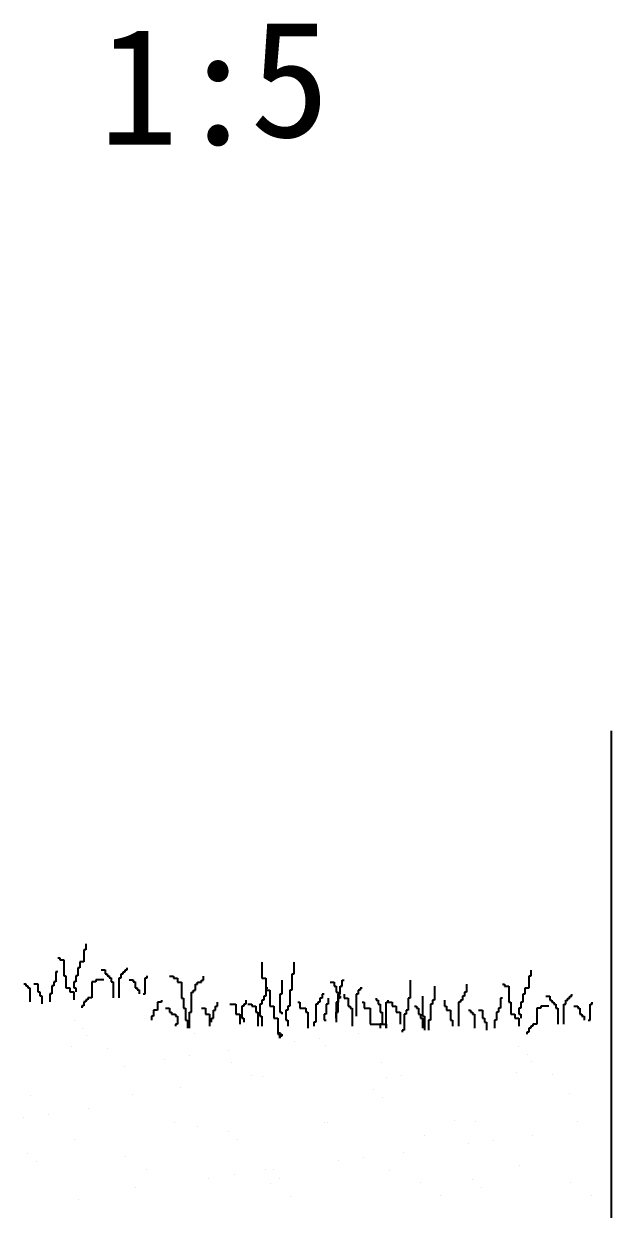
# Model space of a CAD drawing. Extents: x -45948 to -32738, y 12741 to 19047.
# Drawn here: x -40209.2 to -39965.6, y 17491.9 to 17983.3 of the extents above; entities that cross this region are included whole.
import ezdxf

# ---------------------------------------------------------------- set-up
doc = ezdxf.new("R2010")
doc.units = 0
for name, color, linetype in [('STAIR', 140, 'CONTINUOUS'), ('TEXT', 41, 'CONTINUOUS'), ('TREE', 3, 'CONTINUOUS')]:
    doc.layers.add(name, color=color, linetype=linetype)

msp = doc.modelspace()

# ---------------------------------------------------------------- linework, layer by layer
at = {"layer": 'STAIR', "linetype": 'CONTINUOUS'}
msp.add_line((-39965.64251, 17690.18799), (-39965.64251, 17260.14005), dxfattribs=at)
at = {"layer": 'TREE', "linetype": 'CONTINUOUS'}
for p, q in [((-40183.41394, 17601.96889), (-40183.41394, 17599.47613)), ((-40195.06308, 17596.15273), (-40194.2307, 17596.15273)), ((-40194.2307, 17596.15273), (-40194.2307, 17595.32181)), ((-40184.24631, 17599.47613), (-40184.24631, 17594.49118)), ((-40183.41394, 17599.47613), (-40184.24631, 17599.47613)), ((-40194.2307, 17595.32181), (-40192.56654, 17595.32181)), ((-40192.56654, 17595.32181), (-40192.56654, 17588.67502)), ((-40186.74226, 17591.99841), (-40186.74226, 17588.67502)), ((-40185.91047, 17591.99841), (-40186.74226, 17591.99841)), ((-40185.91047, 17594.49118), (-40185.91047, 17591.99841)), ((-40184.24631, 17594.49118), (-40185.91047, 17594.49118)), ((-40177.15148, 17591.16778), (-40175.48731, 17591.16778)), ((-40175.48731, 17591.16778), (-40175.48731, 17589.50594)), ((-40167.16708, 17591.16778), (-40166.3353, 17591.16778)), ((-40167.16708, 17590.33686), (-40167.16708, 17591.16778)), ((-40166.3353, 17591.16778), (-40166.3353, 17591.99841)), ((-40110.51825, 17594.34198), (-40110.51825, 17587.69519)), ((-40097.20553, 17594.34198), (-40097.20553, 17589.35674)), ((-39999.02461, 17591.01859), (-39999.02461, 17588.52582)), ((-40196.72665, 17586.18255), (-40196.72665, 17584.5207)), ((-40195.89487, 17586.18255), (-40196.72665, 17586.18255)), ((-40195.89487, 17590.33686), (-40195.89487, 17586.18255)), ((-40195.06308, 17590.33686), (-40195.89487, 17590.33686)), ((-40192.56654, 17588.67502), (-40191.73475, 17588.67502)), ((-40191.73475, 17588.67502), (-40191.73475, 17583.69007)), ((-40188.40643, 17586.18255), (-40188.40643, 17583.69007)), ((-40187.57464, 17586.18255), (-40188.40643, 17586.18255)), ((-40187.57464, 17588.67502), (-40187.57464, 17586.18255)), ((-40186.74226, 17588.67502), (-40187.57464, 17588.67502)), ((-40180.91799, 17586.18255), (-40180.91799, 17579.53576)), ((-40179.25382, 17586.18255), (-40180.91799, 17586.18255)), ((-40179.25382, 17587.01347), (-40179.25382, 17586.18255)), ((-40175.92608, 17587.01347), (-40179.25382, 17587.01347)), ((-40175.48731, 17589.50594), (-40174.65552, 17589.50594)), ((-40174.65552, 17589.50594), (-40174.65552, 17588.67502)), ((-40174.65552, 17588.67502), (-40173.82374, 17588.67502)), ((-40173.82374, 17588.67502), (-40173.82374, 17587.8441)), ((-40173.82374, 17587.8441), (-40172.99136, 17587.8441)), ((-40172.99136, 17587.8441), (-40172.99136, 17586.18255)), ((-40172.99136, 17586.18255), (-40172.15957, 17586.18255)), ((-40172.15957, 17586.18255), (-40172.15957, 17579.53576)), ((-40169.66304, 17587.8441), (-40168.83125, 17587.8441)), ((-40169.66304, 17579.53576), (-40169.66304, 17587.8441)), ((-40168.83125, 17589.50594), (-40167.99887, 17589.50594)), ((-40168.83125, 17587.8441), (-40168.83125, 17589.50594)), ((-40167.99887, 17590.33686), (-40167.16708, 17590.33686)), ((-40167.99887, 17589.50594), (-40167.99887, 17590.33686)), ((-40165.50292, 17587.01347), (-40163.83876, 17587.01347)), ((-40163.83876, 17587.01347), (-40163.83876, 17586.18255)), ((-40163.83876, 17586.18255), (-40163.00697, 17586.18255)), ((-40163.00697, 17586.18255), (-40163.00697, 17583.69007)), ((-40158.84686, 17587.8441), (-40158.01448, 17587.8441)), ((-40158.84686, 17581.19731), (-40158.84686, 17587.8441)), ((-40158.01448, 17587.8441), (-40158.01448, 17588.67502)), ((-40148.79224, 17588.52582), (-40147.12807, 17588.52582)), ((-40147.12807, 17588.52582), (-40147.12807, 17587.69519)), ((-40147.12807, 17587.69519), (-40145.46391, 17587.69519)), ((-40145.46391, 17587.69519), (-40145.46391, 17586.03335)), ((-40135.47952, 17586.86427), (-40134.64773, 17586.86427)), ((-40135.47952, 17586.03335), (-40135.47952, 17586.86427)), ((-40134.64773, 17586.86427), (-40134.64773, 17588.52582)), ((-40110.51825, 17587.69519), (-40108.85408, 17587.69519)), ((-40108.85408, 17587.69519), (-40108.85408, 17582.70995)), ((-40102.19802, 17586.86427), (-40102.19802, 17581.04811)), ((-40098.0379, 17589.35674), (-40098.0379, 17582.70995)), ((-40097.20553, 17589.35674), (-40098.0379, 17589.35674)), ((-40077.23675, 17586.86427), (-40076.40496, 17586.86427)), ((-40077.23675, 17584.3715), (-40077.23675, 17586.86427)), ((-40048.94715, 17586.86427), (-40048.94715, 17579.38656)), ((-39999.85698, 17588.52582), (-39999.85698, 17583.54088)), ((-39999.02461, 17588.52582), (-39999.85698, 17588.52582)), ((-40209.20758, 17585.35162), (-40208.37521, 17585.35162)), ((-40208.37521, 17585.35162), (-40208.37521, 17584.5207)), ((-40208.37521, 17584.5207), (-40207.54342, 17584.5207)), ((-40207.54342, 17584.5207), (-40207.54342, 17583.69007)), ((-40207.54342, 17583.69007), (-40206.71163, 17583.69007)), ((-40206.71163, 17583.69007), (-40206.71163, 17577.87391)), ((-40205.04747, 17585.35162), (-40203.38331, 17585.35162)), ((-40203.38331, 17585.35162), (-40203.38331, 17582.02823)), ((-40203.38331, 17582.02823), (-40202.55093, 17582.02823)), ((-40202.55093, 17582.02823), (-40202.55093, 17580.36638)), ((-40198.39082, 17581.19731), (-40198.39082, 17577.87391)), ((-40197.55903, 17581.19731), (-40198.39082, 17581.19731)), ((-40197.55903, 17584.5207), (-40197.55903, 17581.19731)), ((-40196.72665, 17584.5207), (-40197.55903, 17584.5207)), ((-40191.73475, 17583.69007), (-40190.07059, 17583.69007)), ((-40190.07059, 17583.69007), (-40190.07059, 17582.02823)), ((-40190.07059, 17582.02823), (-40188.40643, 17582.02823)), ((-40188.40643, 17583.69007), (-40187.57464, 17583.69007)), ((-40188.40643, 17582.02823), (-40188.40643, 17578.70483)), ((-40187.57464, 17583.69007), (-40187.57464, 17582.02823)), ((-40163.00697, 17583.69007), (-40162.17459, 17583.69007)), ((-40162.17459, 17583.69007), (-40162.17459, 17582.85915)), ((-40162.17459, 17582.85915), (-40161.34281, 17582.85915)), ((-40161.34281, 17582.85915), (-40161.34281, 17581.19731)), ((-40159.67864, 17581.19731), (-40158.84686, 17581.19731)), ((-40145.46391, 17586.03335), (-40143.80033, 17586.03335)), ((-40143.80033, 17586.03335), (-40143.80033, 17579.38656)), ((-40139.63963, 17581.87903), (-40138.80784, 17581.87903)), ((-40139.63963, 17573.5704), (-40139.63963, 17581.87903)), ((-40138.80784, 17582.70995), (-40137.97606, 17582.70995)), ((-40138.80784, 17581.87903), (-40138.80784, 17582.70995)), ((-40137.97606, 17585.20243), (-40137.14368, 17585.20243)), ((-40137.97606, 17582.70995), (-40137.97606, 17585.20243)), ((-40137.14368, 17586.03335), (-40135.47952, 17586.03335)), ((-40137.14368, 17585.20243), (-40137.14368, 17586.03335)), ((-40108.85408, 17583.54088), (-40108.85408, 17580.21748)), ((-40108.0223, 17583.54088), (-40108.85408, 17583.54088)), ((-40108.85408, 17582.70995), (-40107.19051, 17582.70995)), ((-40107.19051, 17582.70995), (-40107.19051, 17576.06316)), ((-40098.86969, 17582.70995), (-40098.86969, 17576.06316)), ((-40098.0379, 17582.70995), (-40098.86969, 17582.70995)), ((-40082.22924, 17586.03335), (-40080.56507, 17586.03335)), ((-40080.56507, 17586.03335), (-40080.56507, 17584.3715)), ((-40080.56507, 17584.3715), (-40079.7327, 17584.3715)), ((-40079.7327, 17584.3715), (-40079.7327, 17581.87903)), ((-40079.7327, 17581.87903), (-40078.90091, 17581.87903)), ((-40078.90091, 17581.87903), (-40078.90091, 17580.21748)), ((-40078.06854, 17584.3715), (-40077.23675, 17584.3715)), ((-40078.06854, 17581.04811), (-40078.06854, 17584.3715)), ((-40070.58068, 17582.70995), (-40070.58068, 17581.04811)), ((-40069.74831, 17582.70995), (-40070.58068, 17582.70995)), ((-40069.74831, 17583.54088), (-40069.74831, 17582.70995)), ((-40068.91652, 17583.54088), (-40069.74831, 17583.54088)), ((-40038.96276, 17584.3715), (-40038.96276, 17578.55564)), ((-40026.48242, 17581.87903), (-40026.48242, 17580.21748)), ((-40025.65004, 17581.87903), (-40026.48242, 17581.87903)), ((-40025.65004, 17585.20243), (-40025.65004, 17581.87903)), ((-40010.67375, 17585.20243), (-40009.84137, 17585.20243)), ((-40009.84137, 17585.20243), (-40009.84137, 17584.3715)), ((-40009.84137, 17584.3715), (-40008.17721, 17584.3715)), ((-40008.17721, 17584.3715), (-40008.17721, 17577.72471)), ((-40001.52114, 17583.54088), (-40001.52114, 17581.04811)), ((-39999.85698, 17583.54088), (-40001.52114, 17583.54088)), ((-40202.55093, 17580.36638), (-40201.71914, 17580.36638)), ((-40201.71914, 17580.36638), (-40201.71914, 17577.04299)), ((-40184.24631, 17577.87391), (-40184.24631, 17576.21236)), ((-40183.41394, 17577.87391), (-40184.24631, 17577.87391)), ((-40183.41394, 17578.70483), (-40183.41394, 17577.87391)), ((-40182.58215, 17578.70483), (-40183.41394, 17578.70483)), ((-40182.58215, 17579.53576), (-40182.58215, 17578.70483)), ((-40180.91799, 17579.53576), (-40182.58215, 17579.53576)), ((-40153.78473, 17577.72471), (-40153.78473, 17574.40132)), ((-40152.12056, 17577.72471), (-40153.78473, 17577.72471)), ((-40152.12056, 17578.55564), (-40152.12056, 17577.72471)), ((-40143.80033, 17579.38656), (-40142.96796, 17579.38656)), ((-40142.96796, 17579.38656), (-40142.96796, 17575.23224)), ((-40128.82345, 17576.06316), (-40128.82345, 17577.72471)), ((-40123.83096, 17576.89379), (-40121.33501, 17576.89379)), ((-40121.33501, 17576.89379), (-40121.33501, 17572.73977)), ((-40118.00669, 17576.89379), (-40118.00669, 17576.06316)), ((-40117.1749, 17576.89379), (-40118.00669, 17576.89379)), ((-40117.1749, 17578.55564), (-40117.1749, 17576.89379)), ((-40116.34252, 17576.89379), (-40114.67836, 17576.89379)), ((-40114.67836, 17576.89379), (-40114.67836, 17576.06316)), ((-40111.35062, 17576.89379), (-40111.35062, 17571.90885)), ((-40110.51825, 17576.89379), (-40111.35062, 17576.89379)), ((-40110.51825, 17578.55564), (-40110.51825, 17576.89379)), ((-40109.68646, 17578.55564), (-40110.51825, 17578.55564)), ((-40109.68646, 17580.21748), (-40109.68646, 17578.55564)), ((-40108.85408, 17580.21748), (-40109.68646, 17580.21748)), ((-40103.02981, 17581.04811), (-40103.02981, 17573.5704)), ((-40102.19802, 17581.04811), (-40103.02981, 17581.04811)), ((-40095.54195, 17577.72471), (-40094.70958, 17577.72471)), ((-40094.70958, 17577.72471), (-40094.70958, 17575.23224)), ((-40088.05351, 17576.89379), (-40088.05351, 17569.41608)), ((-40087.22114, 17576.89379), (-40088.05351, 17576.89379)), ((-40087.22114, 17577.72471), (-40087.22114, 17576.89379)), ((-40086.38935, 17577.72471), (-40087.22114, 17577.72471)), ((-40086.38935, 17579.38656), (-40086.38935, 17577.72471)), ((-40085.55698, 17579.38656), (-40086.38935, 17579.38656)), ((-40085.55698, 17581.04811), (-40085.55698, 17579.38656)), ((-40084.72519, 17581.04811), (-40085.55698, 17581.04811)), ((-40083.89281, 17576.89379), (-40083.89281, 17572.73977)), ((-40083.06102, 17576.89379), (-40083.89281, 17576.89379)), ((-40083.06102, 17579.38656), (-40083.06102, 17576.89379)), ((-40079.7327, 17577.72471), (-40079.7327, 17569.41608)), ((-40078.90091, 17577.72471), (-40079.7327, 17577.72471)), ((-40078.90091, 17581.04811), (-40078.06854, 17581.04811)), ((-40078.90091, 17573.5704), (-40078.90091, 17581.04811)), ((-40078.90091, 17580.21748), (-40078.06854, 17580.21748)), ((-40078.90091, 17579.38656), (-40078.90091, 17577.72471)), ((-40078.06854, 17579.38656), (-40078.90091, 17579.38656)), ((-40078.06854, 17580.21748), (-40078.06854, 17579.38656)), ((-40076.40496, 17581.04811), (-40076.40496, 17579.38656)), ((-40076.40496, 17579.38656), (-40074.7408, 17579.38656)), ((-40074.7408, 17579.38656), (-40074.7408, 17576.06316)), ((-40071.41247, 17581.04811), (-40071.41247, 17571.90885)), ((-40070.58068, 17581.04811), (-40071.41247, 17581.04811)), ((-40068.91652, 17577.72471), (-40068.08414, 17577.72471)), ((-40068.08414, 17577.72471), (-40068.08414, 17575.23224)), ((-40063.09224, 17579.38656), (-40063.09224, 17578.55564)), ((-40063.09224, 17578.55564), (-40062.25987, 17578.55564)), ((-40062.25987, 17578.55564), (-40062.25987, 17576.89379)), ((-40062.25987, 17576.89379), (-40061.42808, 17576.89379)), ((-40061.42808, 17576.89379), (-40061.42808, 17573.5704)), ((-40058.93213, 17577.72471), (-40058.09975, 17577.72471)), ((-40058.93213, 17566.92361), (-40058.93213, 17577.72471)), ((-40058.09975, 17577.72471), (-40058.09975, 17578.55564)), ((-40058.09975, 17577.72471), (-40056.43559, 17577.72471)), ((-40056.43559, 17577.72471), (-40056.43559, 17576.06316)), ((-40049.77952, 17579.38656), (-40049.77952, 17574.40132)), ((-40048.94715, 17579.38656), (-40049.77952, 17579.38656)), ((-40043.95525, 17580.21748), (-40043.95525, 17571.90885)), ((-40040.62692, 17576.89379), (-40040.62692, 17570.247)), ((-40039.79513, 17576.89379), (-40040.62692, 17576.89379)), ((-40039.79513, 17578.55564), (-40039.79513, 17576.89379)), ((-40038.96276, 17578.55564), (-40039.79513, 17578.55564)), ((-40034.80264, 17578.55564), (-40034.80264, 17576.06316)), ((-40028.97837, 17577.72471), (-40028.97837, 17567.75453)), ((-40028.14658, 17577.72471), (-40028.97837, 17577.72471)), ((-40028.14658, 17578.55564), (-40028.14658, 17577.72471)), ((-40027.3142, 17578.55564), (-40028.14658, 17578.55564)), ((-40027.3142, 17580.21748), (-40027.3142, 17578.55564)), ((-40026.48242, 17580.21748), (-40027.3142, 17580.21748)), ((-40011.50553, 17579.38656), (-40011.50553, 17575.23224)), ((-40010.67375, 17579.38656), (-40011.50553, 17579.38656)), ((-40008.17721, 17577.72471), (-40007.34542, 17577.72471)), ((-40007.34542, 17577.72471), (-40007.34542, 17572.73977)), ((-40003.18531, 17577.72471), (-40003.18531, 17575.23224)), ((-40002.35293, 17577.72471), (-40003.18531, 17577.72471)), ((-40002.35293, 17581.04811), (-40002.35293, 17577.72471)), ((-40001.52114, 17581.04811), (-40002.35293, 17581.04811)), ((-39992.76214, 17580.21748), (-39991.09798, 17580.21748)), ((-39991.09798, 17580.21748), (-39991.09798, 17578.55564)), ((-39991.09798, 17578.55564), (-39990.26619, 17578.55564)), ((-39990.26619, 17578.55564), (-39990.26619, 17577.72471)), ((-39990.26619, 17577.72471), (-39989.4344, 17577.72471)), ((-39989.4344, 17577.72471), (-39989.4344, 17576.89379)), ((-39989.4344, 17576.89379), (-39988.60203, 17576.89379)), ((-39988.60203, 17576.89379), (-39988.60203, 17575.23224)), ((-39985.2737, 17576.89379), (-39984.44192, 17576.89379)), ((-39985.2737, 17568.58545), (-39985.2737, 17576.89379)), ((-39984.44192, 17578.55564), (-39983.60954, 17578.55564)), ((-39984.44192, 17576.89379), (-39984.44192, 17578.55564)), ((-39983.60954, 17579.38656), (-39982.77775, 17579.38656)), ((-39983.60954, 17578.55564), (-39983.60954, 17579.38656)), ((-39982.77775, 17580.21748), (-39981.94596, 17580.21748)), ((-39982.77775, 17579.38656), (-39982.77775, 17580.21748)), ((-39981.94596, 17580.21748), (-39981.94596, 17581.04811)), ((-39974.45752, 17576.89379), (-39973.62515, 17576.89379)), ((-39974.45752, 17570.247), (-39974.45752, 17576.89379)), ((-39973.62515, 17576.89379), (-39973.62515, 17577.72471)), ((-40185.0781, 17576.21236), (-40185.0781, 17575.38144)), ((-40184.24631, 17576.21236), (-40185.0781, 17576.21236)), ((-40156.28068, 17571.90885), (-40156.28068, 17570.247)), ((-40155.44889, 17571.90885), (-40156.28068, 17571.90885)), ((-40155.44889, 17574.40132), (-40155.44889, 17571.90885)), ((-40153.78473, 17574.40132), (-40155.44889, 17574.40132)), ((-40150.4564, 17575.23224), (-40148.79224, 17575.23224)), ((-40148.79224, 17575.23224), (-40148.79224, 17573.5704)), ((-40148.79224, 17573.5704), (-40147.96045, 17573.5704)), ((-40147.96045, 17573.5704), (-40147.96045, 17572.73977)), ((-40147.96045, 17572.73977), (-40146.29629, 17572.73977)), ((-40146.29629, 17572.73977), (-40146.29629, 17571.90885)), ((-40146.29629, 17571.90885), (-40145.46391, 17571.90885)), ((-40145.46391, 17571.90885), (-40145.46391, 17568.58545)), ((-40142.96796, 17575.23224), (-40142.13617, 17575.23224)), ((-40142.13617, 17575.23224), (-40142.13617, 17570.247)), ((-40140.47201, 17573.5704), (-40139.63963, 17573.5704)), ((-40140.47201, 17566.92361), (-40140.47201, 17573.5704)), ((-40135.47952, 17575.23224), (-40133.81536, 17575.23224)), ((-40133.81536, 17575.23224), (-40133.81536, 17572.73977)), ((-40133.81536, 17572.73977), (-40132.15178, 17572.73977)), ((-40132.15178, 17572.73977), (-40132.15178, 17567.75453)), ((-40130.48762, 17574.40132), (-40129.65524, 17574.40132)), ((-40130.48762, 17571.07792), (-40130.48762, 17574.40132)), ((-40129.65524, 17576.06316), (-40128.82345, 17576.06316)), ((-40129.65524, 17574.40132), (-40129.65524, 17576.06316)), ((-40121.33501, 17572.73977), (-40119.67085, 17572.73977)), ((-40119.67085, 17572.73977), (-40119.67085, 17568.58545)), ((-40118.83906, 17576.06316), (-40118.83906, 17571.07792)), ((-40118.00669, 17576.06316), (-40118.83906, 17576.06316)), ((-40114.67836, 17576.06316), (-40113.01478, 17576.06316)), ((-40113.01478, 17576.06316), (-40113.01478, 17573.5704)), ((-40113.01478, 17573.5704), (-40112.18241, 17573.5704)), ((-40112.18241, 17573.5704), (-40112.18241, 17567.75453)), ((-40111.35062, 17571.90885), (-40110.51825, 17571.90885)), ((-40110.51825, 17571.90885), (-40110.51825, 17567.75453)), ((-40107.19051, 17576.06316), (-40105.52634, 17576.06316)), ((-40105.52634, 17576.06316), (-40105.52634, 17571.07792)), ((-40103.02981, 17573.5704), (-40102.19802, 17573.5704)), ((-40102.19802, 17573.5704), (-40102.19802, 17572.73977)), ((-40100.53386, 17574.40132), (-40100.53386, 17570.247)), ((-40099.70207, 17574.40132), (-40100.53386, 17574.40132)), ((-40099.70207, 17576.06316), (-40099.70207, 17574.40132)), ((-40098.86969, 17576.06316), (-40099.70207, 17576.06316)), ((-40094.70958, 17575.23224), (-40092.21363, 17575.23224)), ((-40092.21363, 17575.23224), (-40092.21363, 17573.5704)), ((-40092.21363, 17573.5704), (-40091.38125, 17573.5704)), ((-40091.38125, 17573.5704), (-40091.38125, 17566.92361)), ((-40084.72519, 17572.73977), (-40084.72519, 17570.247)), ((-40083.89281, 17572.73977), (-40084.72519, 17572.73977)), ((-40079.7327, 17573.5704), (-40078.90091, 17573.5704)), ((-40079.7327, 17571.07792), (-40079.7327, 17573.5704)), ((-40074.7408, 17576.06316), (-40073.90842, 17576.06316)), ((-40073.90842, 17576.06316), (-40073.90842, 17575.23224)), ((-40073.90842, 17575.23224), (-40073.07663, 17575.23224)), ((-40073.07663, 17575.23224), (-40073.07663, 17567.75453)), ((-40068.08414, 17575.23224), (-40065.58819, 17575.23224)), ((-40065.58819, 17575.23224), (-40065.58819, 17568.58545)), ((-40061.42808, 17573.5704), (-40060.5957, 17573.5704)), ((-40060.5957, 17573.5704), (-40060.5957, 17568.58545)), ((-40056.43559, 17576.06316), (-40054.77143, 17576.06316)), ((-40054.77143, 17576.06316), (-40054.77143, 17573.5704)), ((-40054.77143, 17573.5704), (-40053.10785, 17573.5704)), ((-40053.10785, 17573.5704), (-40053.10785, 17568.58545)), ((-40051.44369, 17572.73977), (-40051.44369, 17566.09269)), ((-40050.61131, 17572.73977), (-40051.44369, 17572.73977)), ((-40050.61131, 17574.40132), (-40050.61131, 17572.73977)), ((-40049.77952, 17574.40132), (-40050.61131, 17574.40132)), ((-40047.28357, 17576.06316), (-40046.4512, 17576.06316)), ((-40046.4512, 17576.06316), (-40046.4512, 17575.23224)), ((-40046.4512, 17575.23224), (-40045.61941, 17575.23224)), ((-40045.61941, 17575.23224), (-40045.61941, 17572.73977)), ((-40045.61941, 17572.73977), (-40044.78704, 17572.73977)), ((-40044.78704, 17572.73977), (-40044.78704, 17571.07792)), ((-40043.95525, 17571.90885), (-40043.12287, 17571.90885)), ((-40043.12287, 17571.90885), (-40043.12287, 17566.09269)), ((-40034.80264, 17576.06316), (-40033.97086, 17576.06316)), ((-40033.97086, 17576.06316), (-40033.97086, 17574.40132)), ((-40033.97086, 17574.40132), (-40032.30669, 17574.40132)), ((-40032.30669, 17574.40132), (-40032.30669, 17570.247)), ((-40024.81825, 17574.40132), (-40023.98588, 17574.40132)), ((-40023.98588, 17574.40132), (-40023.98588, 17573.5704)), ((-40023.98588, 17573.5704), (-40023.15409, 17573.5704)), ((-40023.15409, 17573.5704), (-40023.15409, 17572.73977)), ((-40023.15409, 17572.73977), (-40022.3223, 17572.73977)), ((-40022.3223, 17572.73977), (-40022.3223, 17566.92361)), ((-40020.65814, 17574.40132), (-40018.99398, 17574.40132)), ((-40018.99398, 17574.40132), (-40018.99398, 17571.07792)), ((-40013.1697, 17573.5704), (-40013.1697, 17570.247)), ((-40012.33732, 17573.5704), (-40013.1697, 17573.5704)), ((-40012.33732, 17575.23224), (-40012.33732, 17573.5704)), ((-40011.50553, 17575.23224), (-40012.33732, 17575.23224)), ((-40007.34542, 17572.73977), (-40005.68126, 17572.73977)), ((-40005.68126, 17572.73977), (-40005.68126, 17571.07792)), ((-40004.01709, 17575.23224), (-40004.01709, 17572.73977)), ((-40003.18531, 17575.23224), (-40004.01709, 17575.23224)), ((-40004.01709, 17572.73977), (-40003.18531, 17572.73977)), ((-40003.18531, 17572.73977), (-40003.18531, 17571.07792)), ((-39996.52865, 17575.23224), (-39996.52865, 17568.58545)), ((-39994.86449, 17575.23224), (-39996.52865, 17575.23224)), ((-39994.86449, 17576.06316), (-39994.86449, 17575.23224)), ((-39991.53675, 17576.06316), (-39994.86449, 17576.06316)), ((-39988.60203, 17575.23224), (-39987.77024, 17575.23224)), ((-39987.77024, 17575.23224), (-39987.77024, 17568.58545)), ((-39981.11359, 17576.06316), (-39979.44943, 17576.06316)), ((-39979.44943, 17576.06316), (-39979.44943, 17575.23224)), ((-39979.44943, 17575.23224), (-39978.61764, 17575.23224)), ((-39978.61764, 17575.23224), (-39978.61764, 17572.73977)), ((-39978.61764, 17572.73977), (-39977.78526, 17572.73977)), ((-39977.78526, 17572.73977), (-39977.78526, 17571.90885)), ((-39977.78526, 17571.90885), (-39976.95348, 17571.90885)), ((-39976.95348, 17571.90885), (-39976.95348, 17570.247)), ((-40188.34313, 17570.22974), (-40188.34313, 17570.22974)), ((-40184.65674, 17566.85179), (-40184.65674, 17566.85179)), ((-40146.29629, 17568.58545), (-40146.29629, 17567.75453)), ((-40145.46391, 17568.58545), (-40146.29629, 17568.58545)), ((-40142.13617, 17570.247), (-40141.3038, 17570.247)), ((-40141.3038, 17570.247), (-40141.3038, 17566.92361)), ((-40131.3194, 17571.07792), (-40130.48762, 17571.07792)), ((-40131.3194, 17569.41608), (-40131.3194, 17571.07792)), ((-40118.83906, 17571.07792), (-40118.00669, 17571.07792)), ((-40118.00669, 17571.07792), (-40118.00669, 17569.41608)), ((-40105.52634, 17571.07792), (-40103.86218, 17571.07792)), ((-40103.86218, 17571.07792), (-40103.86218, 17564.43113)), ((-40100.53386, 17570.247), (-40099.70207, 17570.247)), ((-40099.70207, 17570.247), (-40099.70207, 17567.75453)), ((-40088.8853, 17569.41608), (-40088.8853, 17567.75453)), ((-40088.05351, 17569.41608), (-40088.8853, 17569.41608)), ((-40084.72519, 17570.247), (-40083.89281, 17570.247)), ((-40065.58819, 17568.58545), (-40058.93213, 17568.58545)), ((-40061.42808, 17568.58545), (-40061.42808, 17566.92361)), ((-40060.5957, 17568.58545), (-40061.42808, 17568.58545)), ((-40058.93213, 17568.58545), (-40058.93213, 17566.92361)), ((-40044.78704, 17571.07792), (-40043.95525, 17571.07792)), ((-40043.95525, 17571.07792), (-40043.95525, 17566.92361)), ((-40041.45871, 17570.247), (-40041.45871, 17566.09269)), ((-40040.62692, 17570.247), (-40041.45871, 17570.247)), ((-40032.30669, 17570.247), (-40031.47432, 17570.247)), ((-40031.47432, 17570.247), (-40031.47432, 17567.75453)), ((-40018.99398, 17571.07792), (-40018.1616, 17571.07792)), ((-40018.1616, 17571.07792), (-40018.1616, 17569.41608)), ((-40018.1616, 17569.41608), (-40017.32981, 17569.41608)), ((-40017.32981, 17569.41608), (-40017.32981, 17566.09269)), ((-40014.00149, 17570.247), (-40014.00149, 17566.92361)), ((-40013.1697, 17570.247), (-40014.00149, 17570.247)), ((-40005.68126, 17571.07792), (-40004.01709, 17571.07792)), ((-40004.01709, 17571.07792), (-40004.01709, 17567.75453)), ((-39999.85698, 17566.92361), (-39999.85698, 17565.26206)), ((-39999.02461, 17566.92361), (-39999.85698, 17566.92361)), ((-39999.02461, 17567.75453), (-39999.02461, 17566.92361)), ((-39998.19282, 17567.75453), (-39999.02461, 17567.75453)), ((-39998.19282, 17568.58545), (-39998.19282, 17567.75453)), ((-39996.52865, 17568.58545), (-39998.19282, 17568.58545)), ((-39975.28931, 17570.247), (-39974.45752, 17570.247)), ((-40183.0272, 17563.95116), (-40183.0272, 17563.95116)), ((-40138.40656, 17564.60046), (-40138.40656, 17564.60046)), ((-40103.86218, 17564.43113), (-40102.19802, 17564.43113)), ((-40103.02981, 17562.76929), (-40103.02981, 17565.26206)), ((-40103.02981, 17563.60021), (-40103.02981, 17562.76929)), ((-40102.19802, 17563.60021), (-40103.02981, 17563.60021)), ((-40102.19802, 17564.43113), (-40102.19802, 17563.60021)), ((-40086.6337, 17562.6327), (-40086.6337, 17562.6327)), ((-40070.374, 17564.77333), (-40070.374, 17564.77333)), ((-40052.27548, 17566.09269), (-40052.27548, 17565.26206)), ((-40051.44369, 17566.09269), (-40052.27548, 17566.09269)), ((-40000.68877, 17565.26206), (-40000.68877, 17564.43113)), ((-39999.85698, 17565.26206), (-40000.68877, 17565.26206)), ((-40189.38235, 17559.41295), (-40189.38235, 17559.41295)), ((-40174.59328, 17558.57816), (-40174.59328, 17558.57816)), ((-40124.20946, 17557.68576), (-40124.20946, 17557.68576)), ((-40097.04387, 17561.26217), (-40097.04387, 17561.26217)), ((-40083.98281, 17559.96686), (-40083.98281, 17559.96686)), ((-40003.95379, 17559.27944), (-40003.95379, 17559.27944)), ((-40150.87933, 17554.1746), (-40150.87933, 17554.1746)), ((-40140.46916, 17555.54513), (-40140.46916, 17555.54513)), ((-40123.20354, 17552.77449), (-40123.20354, 17552.77449)), ((-40060.9207, 17552.88768), (-40060.9207, 17552.88768)), ((-40000.26741, 17555.90148), (-40000.26741, 17555.90148)), ((-39998.63787, 17553.00086), (-39998.63787, 17553.00086)), ((-40167.25699, 17550.90786), (-40167.25699, 17550.90786)), ((-40114.76963, 17547.4015), (-40114.76963, 17547.4015)), ((-40110.17268, 17546.76187), (-40110.17268, 17546.76187)), ((-40052.48679, 17547.51468), (-40052.48679, 17547.51468)), ((-40004.99302, 17548.46265), (-40004.99302, 17548.46265)), ((-39990.20395, 17547.62786), (-39990.20395, 17547.62786)), ((-40144.10535, 17542.41335), (-40144.10535, 17542.41335)), ((-40059.01089, 17546.51649), (-40059.01089, 17546.51649)), ((-40206.51403, 17539.1222), (-40206.51403, 17539.1222)), ((-40164.00455, 17539.38282), (-40164.00455, 17539.38282)), ((-40064.07633, 17541.72592), (-40064.07633, 17541.72592)), ((-40060.38994, 17538.34797), (-40060.38994, 17538.34797)), ((-39982.86766, 17539.95756), (-39982.86766, 17539.95756)), ((-40182.48796, 17533.45586), (-40182.48796, 17533.45586)), ((-40209.15782, 17529.9447), (-40209.15782, 17529.9447)), ((-40198.74765, 17531.31523), (-40198.74765, 17531.31523)), ((-40146.69037, 17527.94553), (-40146.69037, 17527.94553)), ((-40084.40753, 17528.05871), (-40084.40753, 17528.05871)), ((-40083.12883, 17528.01014), (-40083.12883, 17528.01014)), ((-40030.77701, 17528.6779), (-40030.77701, 17528.6779)), ((-40022.1247, 17528.17189), (-40022.1247, 17528.17189)), ((-39979.61521, 17528.43252), (-39979.61521, 17528.43252)), ((-40137.14669, 17526.06398), (-40137.14669, 17526.06398)), ((-40124.19886, 17524.17241), (-40124.19886, 17524.17241)), ((-40042.99019, 17522.40404), (-40042.99019, 17522.40404)), ((-39998.09863, 17522.50555), (-39998.09863, 17522.50555)), ((-40188.12249, 17520.87648), (-40188.12249, 17520.87648)), ((-40120.51247, 17520.79446), (-40120.51247, 17520.79446)), ((-40024.76849, 17518.9944), (-40024.76849, 17518.9944)), ((-40014.35832, 17520.36492), (-40014.35832, 17520.36492)), ((-40207.47304, 17515.11341), (-40207.47304, 17515.11341)), ((-40166.87463, 17513.86912), (-40166.87463, 17513.86912)), ((-40068.19378, 17513.27735), (-40068.19378, 17513.27735)), ((-40051.93408, 17515.41798), (-40051.93408, 17515.41798)), ((-40203.78665, 17511.73546), (-40203.78665, 17511.73546)), ((-40158.44072, 17508.49612), (-40158.44072, 17508.49612)), ((-40108.91281, 17508.22539), (-40108.91281, 17508.22539)), ((-40105.76954, 17508.33041), (-40105.76954, 17508.33041)), ((-40078.60395, 17511.90682), (-40078.60395, 17511.90682)), ((-40057.75102, 17507.98001), (-40057.75102, 17507.98001)), ((-40003.73316, 17509.92617), (-40003.73316, 17509.92617)), ((-40132.4394, 17504.81925), (-40132.4394, 17504.81925)), ((-40122.02923, 17506.18978), (-40122.02923, 17506.18978)), ((-40107.05097, 17502.69245), (-40107.05097, 17502.69245)), ((-40103.11273, 17504.85053), (-40103.11273, 17504.85053)), ((-40044.76814, 17502.80563), (-40044.76814, 17502.80563)), ((-40023.08371, 17504.16311), (-40023.08371, 17504.16311)), ((-39982.4853, 17502.91881), (-39982.4853, 17502.91881)), ((-40162.74468, 17500.84635), (-40162.74468, 17500.84635)), ((-40019.39732, 17500.78516), (-40019.39732, 17500.78516)), ((-40186.38691, 17495.79153), (-40186.38691, 17495.79153)), ((-40098.61706, 17497.31945), (-40098.61706, 17497.31945)), ((-40036.33422, 17497.43263), (-40036.33422, 17497.43263)), ((-39974.05139, 17497.54582), (-39974.05139, 17497.54582))]:
    msp.add_line(p, q, dxfattribs=at)

# ---------------------------------------------------------------- texts
at = {"layer": 'TEXT', "linetype": 'CONTINUOUS'}
for s, height, p in [('1:', 48.388602, (-40178.05412, 17933.17505)), ('5', 48.3886, (-40115.31874, 17936.24916))]:
    msp.add_text(s, height=height, dxfattribs=at).set_placement(p)

doc.saveas('drawing.dxf')
